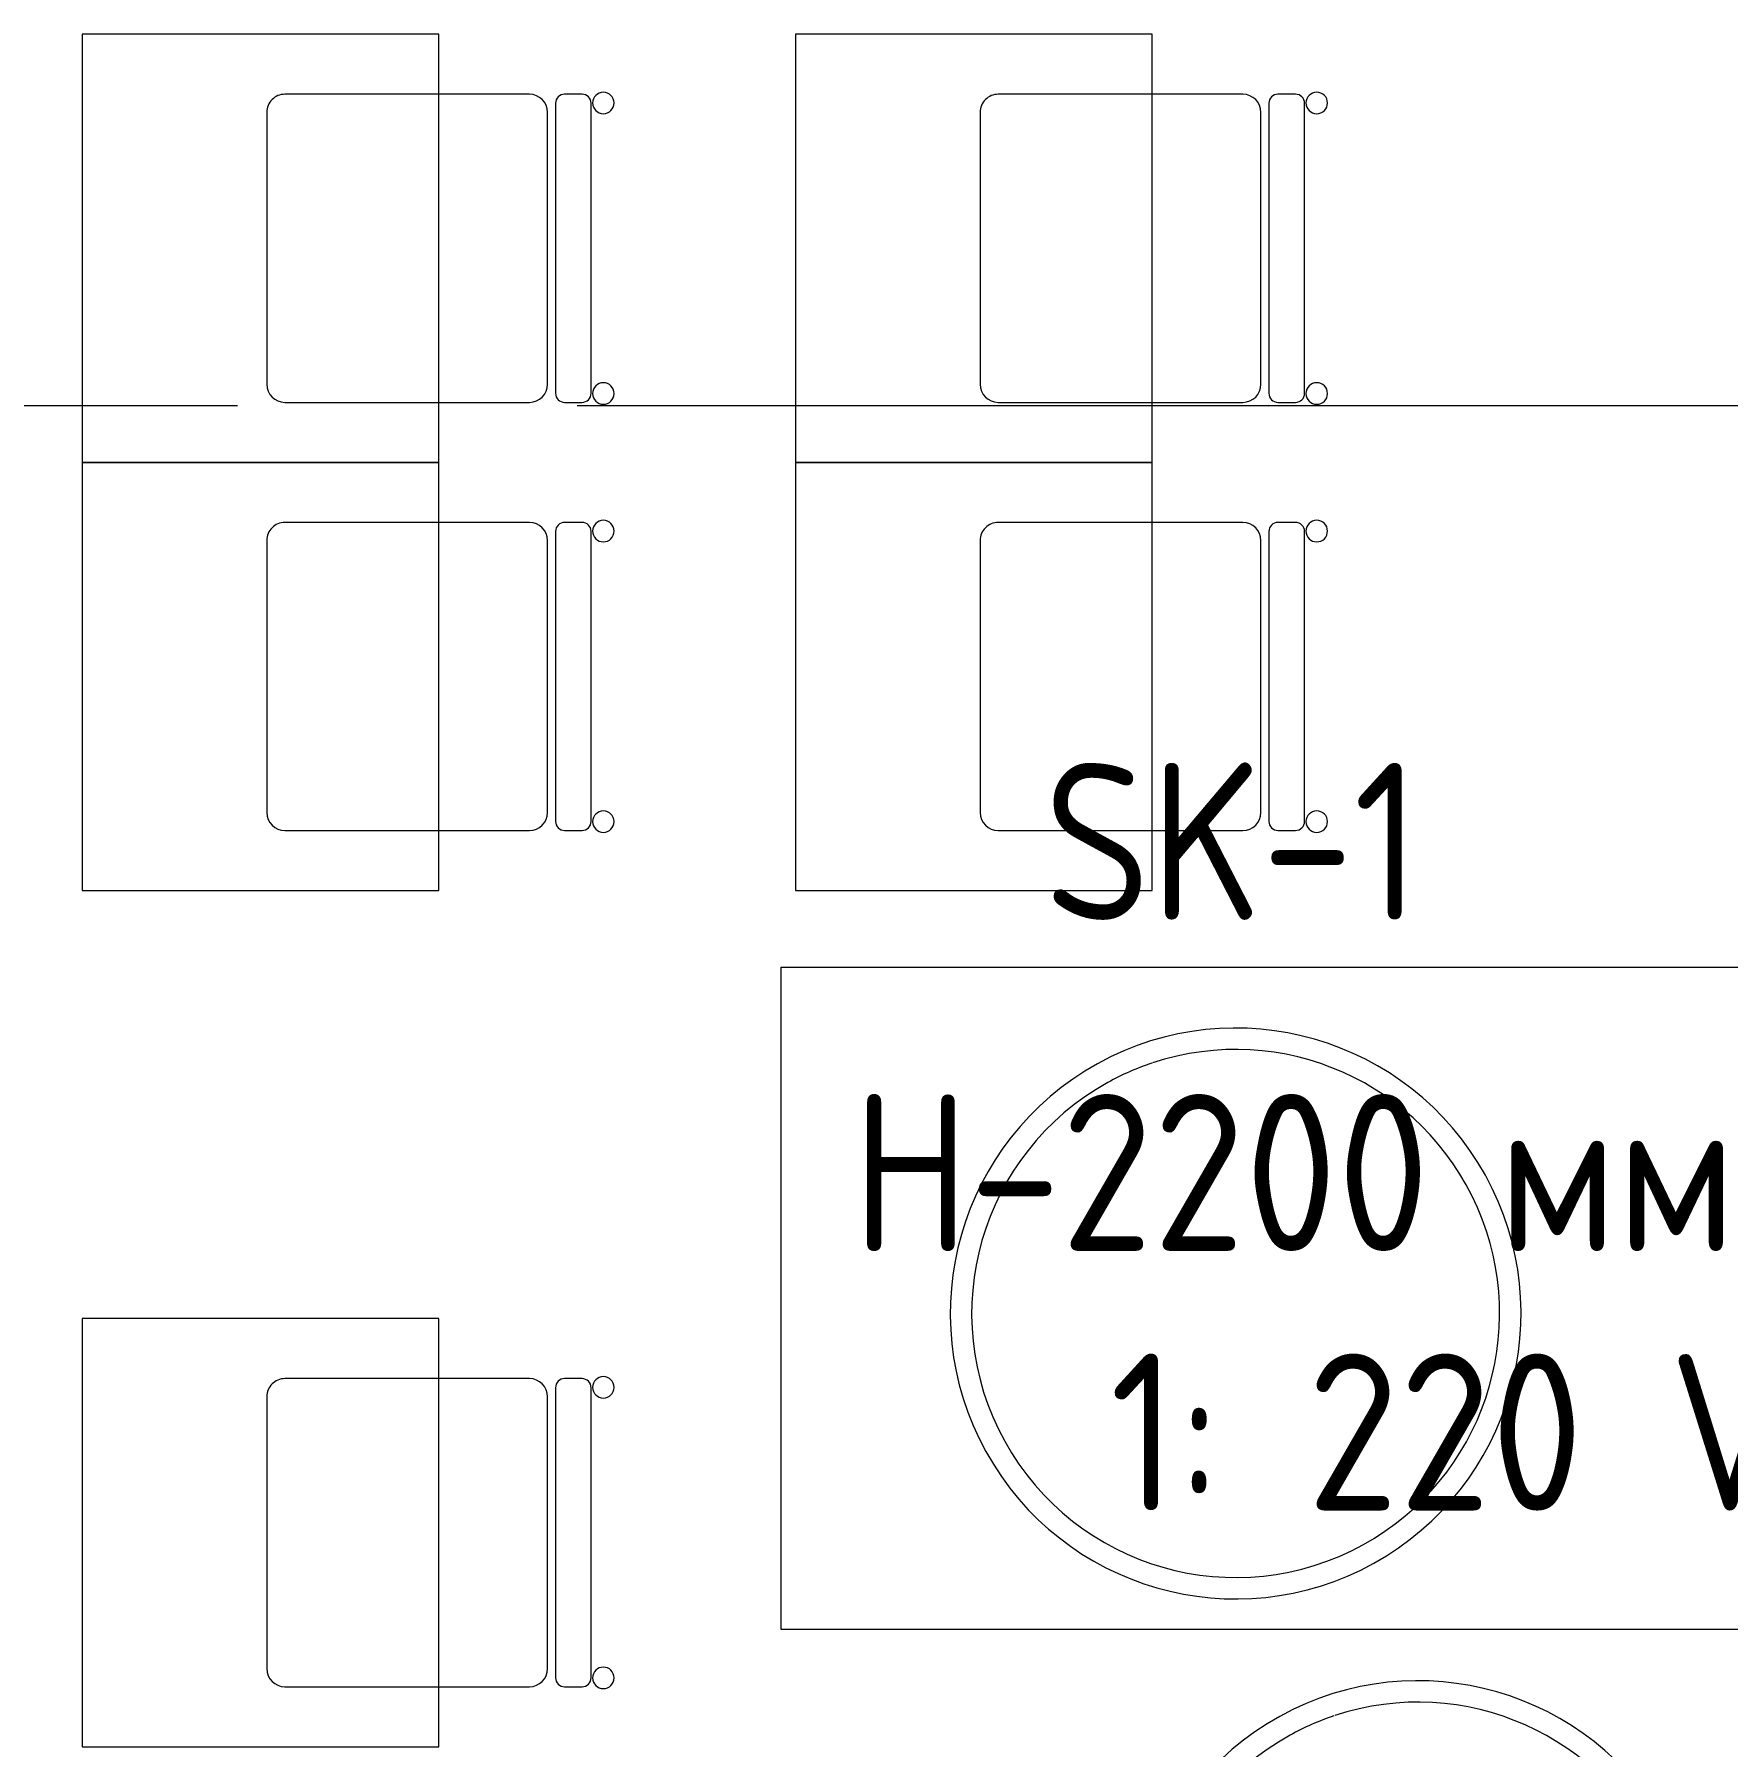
# Model space of a CAD drawing. Header units: millimetres. Extents: x -5714 to 188114, y -8553 to 29000.
# Drawn here: x 35344 to 37717, y 1720 to 4120 of the extents above; entities that cross this region are included whole.
import ezdxf

# ---------------------------------------------------------------- set-up
doc = ezdxf.new("R2010")
doc.units = ezdxf.units.MM
doc.linetypes.add('Осевая', pattern=[3175, 635, -476.25, 1587.5, -476.25])
for name, color, linetype, lineweight in [('E-ELEC-FIXT-IDEN', 7, 'Continuous', 9), ('Оси', 7, 'Continuous', 9), ('Оси-2', 7, 'Осевая', 9)]:
    doc.layers.add(name, color=color, linetype=linetype, lineweight=lineweight)
doc.layers.add('I-FURN-1', color=7, linetype='Continuous', lineweight=9, true_color=0xf0f0f0)
doc.styles.add('GOST Common_1', font='GOST_Common.ttf', dxfattribs={"width": 0.9, "height": 220})

# ---------------------------------------------------------------- blocks, each defined once
blk = doc.blocks.new('Стол базовый прямоугольный - 1_7а-25476368-План размещения напольных электротехнических лючков и розеток 3 этажа в осях 1-12')
at = {"layer": 'I-FURN-1'}
for p, q in [((250, 300), (-250, 300)), ((-250, 300), (-250, -300)), ((250, -300), (250, 300)), ((-250, -300), (250, -300))]:
    blk.add_line(p, q, dxfattribs=at)
blk = doc.blocks.new('Стул Breuer - 1_9а-25403171-План размещения напольных электротехнических лючков и розеток 3 этажа в осях 1-12')
at = {"layer": 'I-FURN-1'}
for p, q in [((190.5, 241.3), (-190.5, 241.3)), ((-215.9, 215.9), (-215.9, 0)), ((215.9, 0), (215.9, 215.9)), ((-215.9, 0), (-215.9, -127)), ((215.9, -127), (215.9, 0)), ((203.2, -163.5), (-203.2, -163.5)), ((-190.5, -152.4), (190.5, -152.4)), ((-215.9, -176.2), (-215.9, -200.8)), ((215.9, -200.8), (215.9, -176.2)), ((-203.2, -213.5), (203.2, -213.5))]:
    blk.add_line(p, q, dxfattribs=at)
for centre, radius, start, end in [((-190.5, 215.9), 25.4, 90, 180), ((190.5, 215.9), 25.4, 0, 90), ((-190.5, -127), 25.4, 180, 270), ((190.5, -127), 25.4, 270, 360), ((-203.2, -176.2), 12.7, 90, 180), ((203.2, -176.2), 12.7, 360, 90), ((-203.5, -230.6), 15.1, 360, 180), ((-203.2, -200.8), 12.7, 180, 270), ((203.7, -230.6), 15.1, 360, 180), ((203.2, -200.8), 12.7, 270, 360), ((-203.5, -230.6), 15.1, 180, 360), ((203.7, -230.6), 15.1, 180, 360)]:
    blk.add_arc(centre, radius, start, end, dxfattribs=at)
blk = doc.blocks.new('ПУФ - 1_53-V76-План размещения напольных электротехнических лючков и розеток 3 этажа в осях 1-12')
at = {"layer": 'I-FURN-1'}
for radius, start, end in [(400, 0, 180), (400, 0, 180), (370, 0, 180), (370, 0, 180), (400, 180, 360), (400, 180, 0), (370, 180, 349.4118), (370, 180, 349.4118), (370, 349.5929, 0), (370, 349.5929, 360)]:
    blk.add_arc((0, 0), radius, start, end, dxfattribs=at)

msp = doc.modelspace()

# ---------------------------------------------------------------- linework, layer by layer
at = {"layer": 'E-ELEC-FIXT-IDEN', "flags": 128}
msp.add_lwpolyline([(36390.7, 2812.5), (37811.1, 2812.5), (37811.1, 1884.5), (36390.7, 1884.5)], close=True, dxfattribs=at)
at = {"layer": 'Оси'}
msp.add_line((36260, 3600), (38760, 3600), dxfattribs=at)
at = {"layer": 'Оси-2'}
msp.add_line((-1995.5, 3600), (36260, 3600), dxfattribs=at)

# ---------------------------------------------------------------- block references
at = {"layer": 'I-FURN-1'}
for p in [(35660.7, 3820.1), (36660.7, 3820.1), (35660.7, 3220.1), (36660.7, 3220.1), (35660.7, 2020.1)]:
    msp.add_blockref('Стол базовый прямоугольный - 1_7а-25476368-План размещения напольных электротехнических лючков и розеток 3 этажа в осях 1-12', p, dxfattribs=at)
for name, p, rotation in [('Стул Breuer - 1_9а-25403171-План размещения напольных электротехнических лючков и розеток 3 этажа в осях 1-12', (35910.7, 3820.1), 89.99999999999959), ('Стул Breuer - 1_9а-25403171-План размещения напольных электротехнических лючков и розеток 3 этажа в осях 1-12', (36910.7, 3820.1), 89.99999999999959), ('Стул Breuer - 1_9а-25403171-План размещения напольных электротехнических лючков и розеток 3 этажа в осях 1-12', (35910.7, 3220.1), 89.99999999999959), ('Стул Breuer - 1_9а-25403171-План размещения напольных электротехнических лючков и розеток 3 этажа в осях 1-12', (36910.7, 3220.1), 89.99999999999959), ('ПУФ - 1_53-V76-План размещения напольных электротехнических лючков и розеток 3 этажа в осях 1-12', (37027.6, 2327.3), 118.9499011641568), ('Стул Breuer - 1_9а-25403171-План размещения напольных электротехнических лючков и розеток 3 этажа в осях 1-12', (35910.7, 2020.1), 89.99999999999959), ('ПУФ - 1_53-V76-План размещения напольных электротехнических лючков и розеток 3 этажа в осях 1-12', (37283.1, 1412.6), 118.9499011641568)]:
    msp.add_blockref(name, p, dxfattribs=dict(at, rotation=rotation))

# ---------------------------------------------------------------- texts
at = {"layer": 'E-ELEC-FIXT-IDEN', "char_height": 220, "attachment_point": 1, "style": 'GOST Common_1'}
for s, insert, width in [('SK-1', (36758.9, 3098.9), 656.582), ('H-2200 ', (36490.7, 2634.9), 1096.708), ('мм', (37395.6, 2634.9), 375.19), ('   1: 220 V', (36490.7, 2271.1), 1291.519)]:
    msp.add_mtext(s, dxfattribs=dict(at, insert=insert, width=width))

doc.saveas('drawing.dxf')
